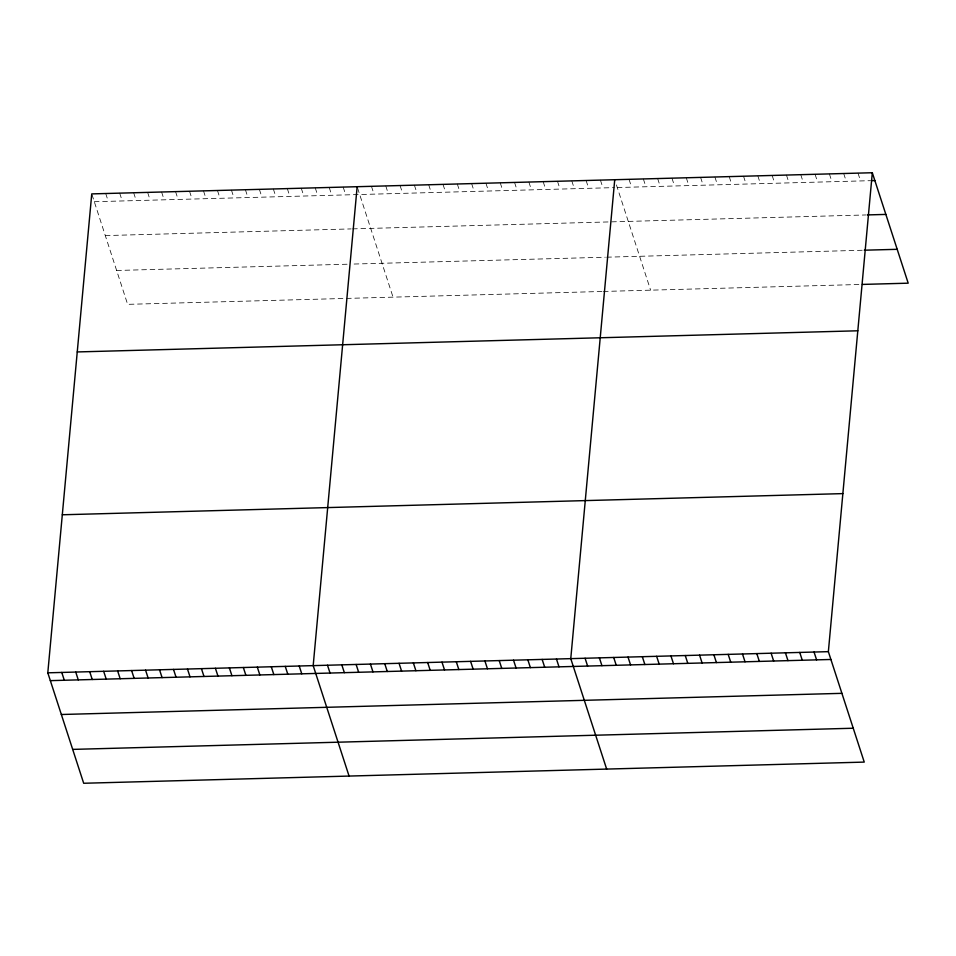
<?xml version="1.0" encoding="UTF-8"?>
<svg xmlns="http://www.w3.org/2000/svg" width="956" height="956" viewBox="0 0 956 956"><rect width="100%" height="100%" fill="white"/><g stroke="black" fill="none" stroke-linecap="round" stroke-linejoin="round"><path stroke-width="0.72" stroke-dasharray="4.78 3.58" d="M94.297 201.716L614.409 187.615M617.265 187.531L870.558 180.672M105.303 235.582L351.139 228.914M352.537 228.878L865.825 214.957M116.644 270.476L347.112 264.226M354.09 264.035L605.268 257.224M606.702 257.188L862.85 250.245M601.957 291.484L127.638 304.343L92.182 195.203M603.391 291.449L860.974 284.458M858.01 173.132L860.543 180.935M843.694 173.514L846.239 181.329M829.39 173.908L831.923 181.712M815.074 174.291L817.619 182.106M800.77 174.673L803.303 182.488M786.453 175.067L788.987 182.883M772.149 175.45L774.683 183.265M757.833 175.844L760.367 183.66M743.529 176.227L746.062 184.042M729.213 176.621L731.746 184.436M714.909 177.003L717.442 184.819M700.593 177.398L703.126 185.213M686.288 177.78L688.822 185.595M671.972 178.174L674.506 185.978M657.656 178.557L660.202 186.372M643.352 178.951L645.886 186.755M629.036 179.334L631.581 187.149M616.429 184.926L650.618 290.17M600.416 180.11L602.961 187.926M586.112 180.493L588.645 188.308M571.796 180.887L574.341 188.702M557.491 181.27L560.025 189.085M543.175 181.664L545.721 189.479M528.871 182.046L531.405 189.862M514.555 182.441L517.1 190.256M500.251 182.823L502.784 190.638M485.935 183.217L488.48 191.033M471.631 183.6L474.164 191.415M457.315 183.994L459.86 191.798M443.01 184.377L445.544 192.192M428.694 184.771L431.24 192.574M414.39 185.153L416.924 192.969M400.074 185.548L402.619 193.351M385.77 185.93L388.303 193.745M371.454 186.312L373.999 194.128M357.568 188.009L393.036 297.149M343.18 187.089L345.714 194.893M329.211 187.46L331.756 195.275M315.241 187.842L317.786 195.657M301.271 188.224L303.817 196.04M287.314 188.595L289.847 196.41M273.344 188.977L275.878 196.793M259.375 189.36L261.908 197.175M245.405 189.73L247.939 197.545M231.436 190.113L233.981 197.928M217.466 190.495L220.011 198.31M203.497 190.877L206.042 198.681M189.527 191.248L192.072 199.063M175.569 191.63L178.103 199.446M161.6 192.013L164.133 199.816M147.63 192.383L150.164 200.198M133.661 192.765L136.194 200.581M119.691 193.148L122.237 200.963M105.722 193.518L108.267 201.334"/><path stroke-width="1.43" d="M872.314 172.737L828.362 651.657L864.248 762.099L83.686 783.263L47.8 672.821L91.752 193.901L872.314 172.737L908.2 283.179L862.408 284.422M357.15 186.707L313.186 665.627L349.071 776.069M614.732 179.728L570.768 658.636L606.654 769.078M871.992 180.624L874.86 180.553M867.259 214.921L885.853 214.419M864.284 250.209L897.194 249.313M77.257 351.939L857.807 330.788M62.307 514.782L842.869 493.619M47.8 672.821L828.362 651.657M50.333 680.636L830.895 659.473M61.339 714.502L841.901 693.339M72.68 749.396L853.242 728.233M814.046 652.04L816.591 659.855M799.742 652.434L802.275 660.249M785.426 652.817L787.971 660.632M771.122 653.211L773.655 661.026M756.805 653.593L759.351 661.409M742.501 653.988L745.035 661.803M728.185 654.37L730.731 662.185M713.881 654.764L716.414 662.58M699.565 655.147L702.098 662.962M685.261 655.541L687.794 663.345M670.945 655.924L673.478 663.739M656.641 656.318L659.174 664.121M642.324 656.7L644.858 664.516M628.02 657.095L630.554 664.898M613.704 657.477L616.238 665.292M599.388 657.859L601.933 665.675M585.084 658.254L587.617 666.069M556.464 659.031L558.997 666.846M542.148 659.413L544.693 667.228M527.843 659.807L530.377 667.623M513.527 660.19L516.073 668.005M499.223 660.584L501.757 668.399M484.907 660.966L487.452 668.782M470.603 661.361L473.136 669.164M456.287 661.743L458.832 669.558M441.983 662.138L444.516 669.941M427.667 662.52L430.212 670.335M413.362 662.914L415.896 670.718M399.046 663.297L401.592 671.112M384.742 663.679L387.276 671.494M370.426 664.073L372.971 671.889M356.122 664.456L358.655 672.271M341.806 664.85L344.351 672.665M327.502 665.233L330.035 673.048M299.216 665.997L301.761 673.813M285.258 666.38L287.792 674.195M271.289 666.762L273.822 674.577M257.319 667.145L259.853 674.948M243.35 667.515L245.883 675.33M229.38 667.897L231.926 675.713M215.411 668.28L217.956 676.083M201.441 668.65L203.987 676.466M187.484 669.033L190.017 676.848M173.514 669.415L176.047 677.218M159.544 669.786L162.078 677.601M145.575 670.168L148.108 677.983M131.605 670.55L134.151 678.366M117.636 670.921L120.181 678.736M103.666 671.303L106.212 679.118M89.709 671.686L92.242 679.501M75.739 672.068L78.273 679.871M61.77 672.438L64.303 680.254"/></g></svg>
